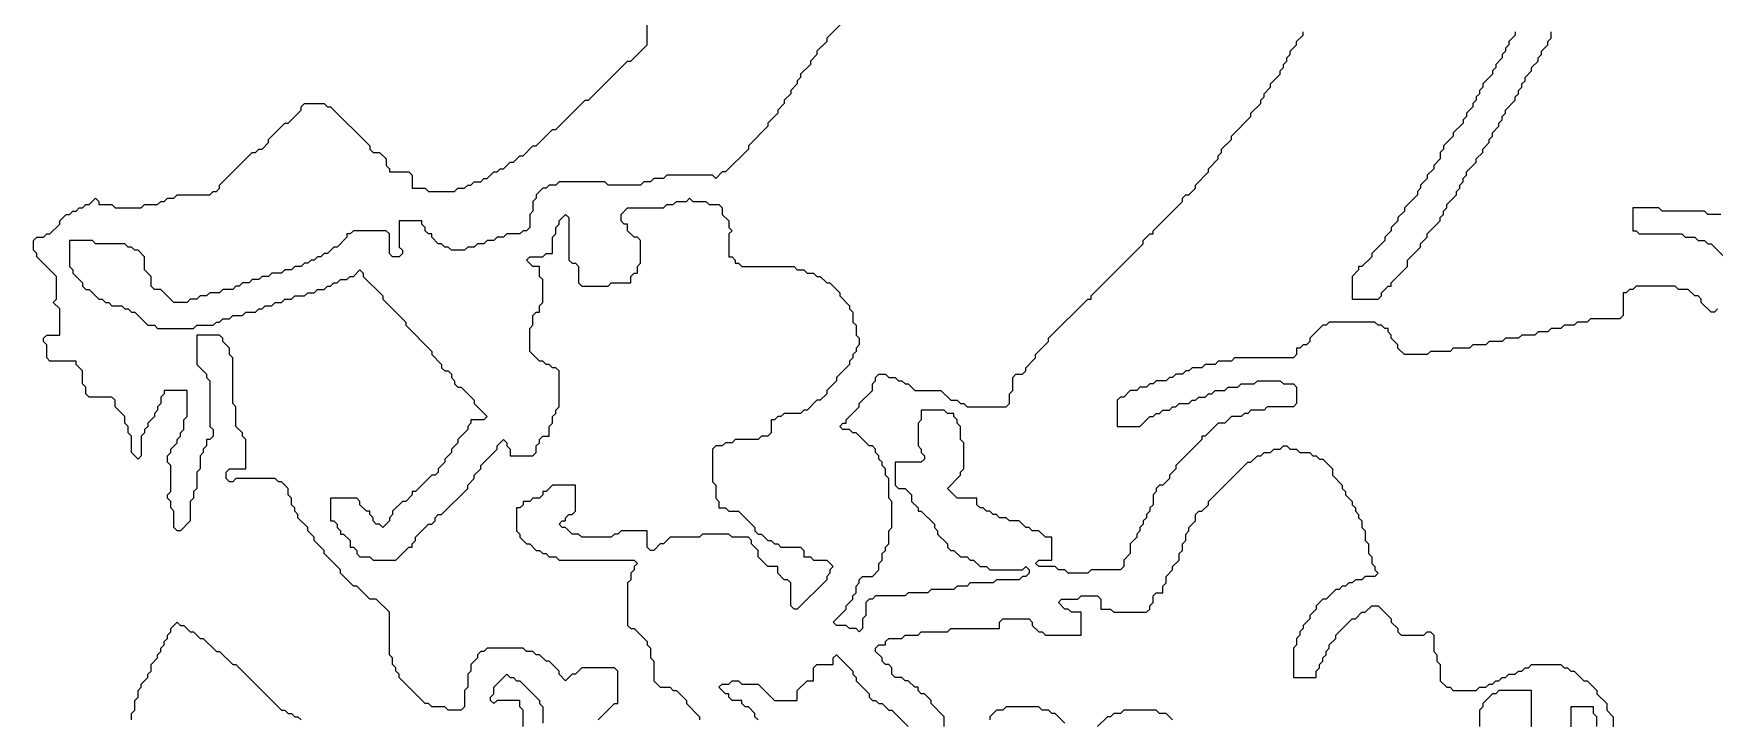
# Model space of a CAD drawing. Header units: metres. Extents: x 0 to 7998, y 2 to 10328.
# Drawn here: x 5568 to 6598, y 1801 to 2221 of the extents above; entities that cross this region are included whole.
import ezdxf

# ---------------------------------------------------------------- set-up
doc = ezdxf.new("R2010")
doc.units = ezdxf.units.M

msp = doc.modelspace()

# ---------------------------------------------------------------- linework, layer by layer
for points in [[(6078, 2242), (6054, 2218), (6054, 2216), (6048, 2210), (6048, 2208), (6044, 2204), (6044, 2202), (6038, 2196), (6038, 2194), (6036, 2192), (6036, 2190), (6032, 2186), (6032, 2184), (6028, 2180), (6028, 2178), (6024, 2174), (6024, 2172), (6018, 2166), (6018, 2164), (6006, 2152), (6006, 2150), (5992, 2136), (5990, 2136), (5986, 2132), (5984, 2134), (5956, 2134), (5954, 2132), (5948, 2132), (5946, 2130), (5942, 2130), (5940, 2128), (5920, 2128), (5918, 2130), (5890, 2130), (5888, 2128), (5884, 2128), (5882, 2126), (5880, 2126), (5876, 2122), (5876, 2120), (5874, 2118), (5874, 2112), (5872, 2110), (5872, 2102), (5870, 2100), (5868, 2100), (5866, 2098), (5858, 2098), (5856, 2096), (5852, 2096), (5850, 2094), (5846, 2094), (5844, 2092), (5840, 2092), (5838, 2090), (5834, 2090), (5832, 2088), (5824, 2088), (5822, 2090), (5820, 2090), (5818, 2092), (5816, 2092), (5812, 2096), (5812, 2098), (5810, 2098), (5808, 2100), (5808, 2102), (5806, 2104), (5806, 2106), (5792, 2106), (5792, 2090), (5794, 2088), (5794, 2086), (5792, 2084), (5788, 2084), (5786, 2086), (5786, 2098), (5784, 2100), (5764, 2100), (5762, 2098), (5760, 2098), (5760, 2096), (5754, 2090), (5752, 2090), (5748, 2086), (5746, 2086), (5744, 2084), (5742, 2084), (5740, 2082), (5738, 2082), (5736, 2080), (5734, 2080), (5732, 2078), (5728, 2078), (5726, 2076), (5722, 2076), (5720, 2074), (5714, 2074), (5712, 2072), (5708, 2072), (5706, 2070), (5702, 2070), (5700, 2068), (5696, 2068), (5694, 2066), (5692, 2066), (5690, 2064), (5684, 2064), (5682, 2062), (5676, 2062), (5674, 2060), (5670, 2060), (5668, 2058), (5664, 2058), (5662, 2056), (5654, 2056), (5646, 2064), (5642, 2064), (5640, 2066), (5640, 2072), (5636, 2076), (5636, 2084), (5632, 2088), (5630, 2088), (5628, 2090), (5626, 2090), (5624, 2092), (5606, 2092), (5604, 2094), (5590, 2094), (5590, 2078), (5592, 2076), (5592, 2074), (5598, 2068), (5598, 2066), (5600, 2064), (5602, 2064), (5608, 2058), (5610, 2058), (5612, 2056), (5614, 2056), (5616, 2054), (5622, 2054), (5624, 2052), (5626, 2052), (5628, 2050), (5630, 2050), (5638, 2042), (5642, 2042), (5644, 2040), (5666, 2040), (5668, 2042), (5678, 2042), (5680, 2044), (5682, 2044), (5684, 2046), (5688, 2046), (5690, 2048), (5696, 2048), (5698, 2050), (5704, 2050), (5706, 2052), (5708, 2052), (5710, 2054), (5714, 2054), (5716, 2056), (5720, 2056), (5722, 2058), (5726, 2058), (5728, 2060), (5734, 2060), (5736, 2062), (5740, 2062), (5742, 2064), (5746, 2064), (5748, 2066), (5750, 2066), (5752, 2068), (5754, 2068), (5756, 2070), (5760, 2070), (5762, 2072), (5764, 2072), (5768, 2076), (5770, 2074), (5770, 2072), (5782, 2060), (5782, 2058), (5796, 2044), (5796, 2042), (5812, 2026), (5812, 2024), (5818, 2018), (5818, 2016), (5820, 2014), (5822, 2014), (5824, 2012), (5824, 2010), (5826, 2008), (5826, 2006), (5828, 2004), (5830, 2004), (5838, 1996), (5838, 1994), (5846, 1986), (5844, 1984), (5836, 1984), (5836, 1982), (5834, 1980), (5834, 1978), (5828, 1972), (5828, 1970), (5824, 1966), (5824, 1964), (5820, 1960), (5820, 1958), (5816, 1954), (5816, 1952), (5814, 1950), (5812, 1950), (5802, 1940), (5800, 1940), (5800, 1938), (5796, 1934), (5794, 1934), (5788, 1928), (5788, 1926), (5786, 1924), (5786, 1922), (5782, 1918), (5780, 1920), (5778, 1920), (5776, 1922), (5776, 1924), (5774, 1926), (5774, 1928), (5772, 1928), (5768, 1932), (5768, 1934), (5766, 1936), (5750, 1936), (5750, 1922), (5752, 1922), (5754, 1920), (5754, 1918), (5756, 1916), (5756, 1914), (5758, 1914), (5762, 1910), (5762, 1906), (5764, 1906), (5766, 1904), (5766, 1902), (5768, 1900), (5774, 1900), (5776, 1898), (5790, 1898), (5798, 1906), (5800, 1906), (5800, 1908), (5802, 1910), (5802, 1912), (5810, 1920), (5812, 1920), (5814, 1922), (5814, 1924), (5816, 1926), (5818, 1926), (5834, 1942), (5834, 1944), (5838, 1948), (5838, 1950), (5842, 1954), (5842, 1956), (5852, 1966), (5852, 1968), (5856, 1972), (5858, 1970), (5858, 1968), (5860, 1966), (5860, 1962), (5874, 1962), (5876, 1964), (5876, 1968), (5878, 1970), (5878, 1972), (5880, 1974), (5884, 1974), (5884, 1980), (5886, 1982), (5886, 1986), (5888, 1988), (5888, 1990), (5890, 1992), (5890, 2014), (5888, 2016), (5886, 2016), (5884, 2018), (5882, 2018), (5880, 2020), (5878, 2020), (5872, 2026), (5872, 2040), (5874, 2042), (5874, 2048), (5876, 2050), (5878, 2050), (5878, 2054), (5880, 2056), (5880, 2070), (5878, 2072), (5878, 2078), (5874, 2078), (5870, 2082), (5872, 2084), (5880, 2084), (5882, 2086), (5886, 2086), (5886, 2096), (5888, 2098), (5888, 2102), (5890, 2104), (5890, 2106), (5894, 2110), (5896, 2108), (5896, 2082), (5898, 2080), (5900, 2080), (5902, 2078), (5902, 2068), (5904, 2066), (5920, 2066), (5922, 2068), (5934, 2068), (5934, 2072), (5936, 2074), (5938, 2074), (5938, 2078), (5940, 2080), (5940, 2094), (5938, 2096), (5936, 2096), (5932, 2100), (5932, 2104), (5930, 2104), (5928, 2106), (5928, 2110), (5932, 2114), (5954, 2114), (5956, 2116), (5960, 2116), (5962, 2118), (5968, 2118), (5970, 2120), (5972, 2118), (5980, 2118), (5982, 2116), (5988, 2116), (5990, 2114), (5990, 2110), (5994, 2106), (5994, 2102), (5996, 2100), (5994, 2098), (5994, 2084), (5996, 2084), (5998, 2082), (5998, 2080), (6000, 2080), (6002, 2078), (6034, 2078), (6036, 2076), (6040, 2076), (6042, 2074), (6046, 2074), (6048, 2072), (6050, 2072), (6054, 2068), (6056, 2068), (6062, 2062), (6062, 2060), (6068, 2054), (6068, 2052), (6070, 2050), (6070, 2044), (6072, 2042), (6072, 2036), (6074, 2034), (6074, 2030), (6072, 2028), (6072, 2026), (6070, 2024), (6070, 2022), (6068, 2020), (6068, 2018), (6060, 2010), (6060, 2008), (6054, 2002), (6054, 2000), (6050, 1996), (6048, 1996), (6042, 1990), (6040, 1990), (6038, 1988), (6028, 1988), (6026, 1986), (6024, 1986), (6022, 1984), (6020, 1984), (6020, 1976), (6018, 1974), (6014, 1974), (6012, 1972), (5998, 1972), (5996, 1970), (5992, 1970), (5990, 1968), (5986, 1968), (5984, 1966), (5984, 1946), (5986, 1944), (5986, 1936), (5988, 1934), (5988, 1930), (5992, 1930), (5994, 1928), (6000, 1928), (6010, 1918), (6010, 1916), (6012, 1914), (6014, 1914), (6018, 1910), (6020, 1910), (6022, 1908), (6024, 1908), (6026, 1906), (6038, 1906), (6040, 1904), (6040, 1900), (6044, 1900), (6046, 1898), (6054, 1898), (6058, 1894), (6056, 1892), (6056, 1890), (6054, 1888), (6054, 1886), (6036, 1868), (6034, 1868), (6032, 1870), (6032, 1884), (6030, 1886), (6028, 1886), (6024, 1890), (6024, 1894), (6018, 1894), (6012, 1900), (6012, 1904), (6008, 1908), (6008, 1910), (6006, 1912), (5996, 1912), (5994, 1914), (5978, 1914), (5976, 1912), (5958, 1912), (5954, 1908), (5952, 1908), (5948, 1904), (5946, 1904), (5944, 1906), (5944, 1916), (5928, 1916), (5926, 1914), (5924, 1914), (5922, 1912), (5904, 1912), (5902, 1914), (5898, 1914), (5894, 1918), (5892, 1918), (5890, 1920), (5892, 1922), (5894, 1922), (5894, 1924), (5896, 1926), (5898, 1926), (5900, 1928), (5900, 1944), (5886, 1944), (5882, 1940), (5880, 1940), (5880, 1938), (5878, 1936), (5874, 1936), (5872, 1934), (5868, 1934), (5868, 1932), (5866, 1930), (5864, 1930), (5864, 1916), (5866, 1914), (5866, 1912), (5870, 1908), (5872, 1908), (5876, 1904), (5878, 1904), (5880, 1902), (5882, 1902), (5884, 1900), (5888, 1900), (5890, 1898), (5936, 1898), (5938, 1896), (5936, 1894), (5936, 1892), (5934, 1890), (5934, 1886), (5932, 1884), (5932, 1858), (5934, 1856), (5936, 1856), (5944, 1848), (5944, 1846), (5946, 1844), (5946, 1838), (5948, 1836), (5948, 1824), (5952, 1820), (5958, 1820), (5960, 1818), (5962, 1818), (5968, 1812), (5968, 1810), (5976, 1802), (5976, 1800)], [(5914, 1800), (5924, 1810), (5926, 1810), (5926, 1830), (5924, 1832), (5904, 1832), (5900, 1828), (5898, 1828), (5894, 1824), (5890, 1828), (5890, 1830), (5884, 1836), (5882, 1836), (5878, 1840), (5876, 1840), (5874, 1842), (5870, 1842), (5868, 1844), (5846, 1844), (5844, 1842), (5842, 1842), (5840, 1840), (5840, 1838), (5836, 1834), (5836, 1830), (5834, 1828), (5834, 1820), (5832, 1818), (5832, 1808), (5830, 1806), (5822, 1806), (5820, 1808), (5812, 1808), (5810, 1810), (5808, 1810), (5792, 1826), (5792, 1828), (5790, 1830), (5790, 1832), (5788, 1834), (5788, 1838), (5786, 1840), (5786, 1866), (5778, 1874), (5774, 1874), (5766, 1882), (5764, 1882), (5756, 1890), (5756, 1892), (5746, 1902), (5746, 1904), (5740, 1910), (5740, 1912), (5736, 1916), (5736, 1918), (5730, 1924), (5730, 1926), (5728, 1928), (5728, 1930), (5726, 1932), (5726, 1936), (5724, 1938), (5724, 1942), (5720, 1946), (5718, 1946), (5716, 1948), (5692, 1948), (5690, 1946), (5688, 1946), (5686, 1948), (5686, 1952), (5688, 1954), (5698, 1954), (5698, 1972), (5696, 1974), (5696, 1976), (5692, 1980), (5692, 1992), (5690, 1994), (5690, 2022), (5688, 2024), (5688, 2028), (5684, 2032), (5684, 2034), (5682, 2036), (5668, 2036), (5668, 2018), (5674, 2012), (5674, 2010), (5676, 2008), (5676, 1980), (5678, 1978), (5678, 1974), (5676, 1972), (5674, 1972), (5674, 1968), (5672, 1966), (5672, 1964), (5670, 1962), (5670, 1954), (5668, 1952), (5668, 1942), (5666, 1940), (5666, 1936), (5664, 1934), (5664, 1922), (5658, 1916), (5656, 1916), (5654, 1918), (5654, 1928), (5652, 1930), (5652, 1934), (5650, 1936), (5650, 1938), (5652, 1940), (5652, 1956), (5650, 1958), (5650, 1962), (5652, 1964), (5652, 1966), (5656, 1970), (5656, 1972), (5658, 1974), (5658, 1976), (5660, 1978), (5660, 1984), (5662, 1986), (5662, 2002), (5648, 2002), (5648, 2000), (5646, 1998), (5646, 1994), (5644, 1992), (5644, 1990), (5642, 1988), (5642, 1986), (5638, 1982), (5638, 1980), (5636, 1978), (5636, 1976), (5634, 1974), (5634, 1962), (5632, 1960), (5628, 1964), (5628, 1974), (5626, 1976), (5626, 1980), (5624, 1982), (5624, 1986), (5618, 1992), (5618, 1996), (5616, 1998), (5602, 1998), (5600, 2000), (5600, 2004), (5598, 2006), (5598, 2014), (5594, 2018), (5594, 2020), (5578, 2020), (5576, 2022), (5576, 2030), (5574, 2032), (5574, 2034), (5576, 2036), (5584, 2036), (5584, 2052), (5580, 2056), (5582, 2058), (5582, 2072), (5570, 2084), (5570, 2086), (5568, 2088), (5568, 2094), (5570, 2096), (5574, 2096), (5576, 2098), (5578, 2098), (5584, 2104), (5584, 2106), (5588, 2110), (5590, 2110), (5592, 2112), (5594, 2112), (5596, 2114), (5598, 2114), (5600, 2116), (5602, 2116), (5606, 2120), (5608, 2118), (5608, 2116), (5616, 2116), (5618, 2114), (5634, 2114), (5636, 2116), (5644, 2116), (5646, 2118), (5648, 2118), (5650, 2120), (5654, 2120), (5656, 2122), (5676, 2122), (5678, 2124), (5680, 2124), (5682, 2126), (5682, 2128), (5702, 2148), (5704, 2148), (5706, 2150), (5708, 2150), (5712, 2154), (5712, 2156), (5722, 2166), (5724, 2166), (5732, 2174), (5732, 2176), (5734, 2178), (5746, 2178), (5748, 2176), (5750, 2176), (5774, 2152), (5774, 2150), (5776, 2148), (5780, 2148), (5784, 2144), (5784, 2140), (5786, 2138), (5786, 2136), (5798, 2136), (5800, 2134), (5800, 2126), (5808, 2126), (5810, 2124), (5826, 2124), (5828, 2126), (5832, 2126), (5834, 2128), (5836, 2128), (5838, 2130), (5842, 2130), (5844, 2132), (5846, 2132), (5850, 2136), (5852, 2136), (5854, 2138), (5856, 2138), (5860, 2142), (5862, 2142), (5866, 2146), (5868, 2146), (5874, 2152), (5876, 2152), (5886, 2162), (5888, 2162), (5906, 2180), (5908, 2180), (5932, 2204), (5934, 2204), (5944, 2214), (5944, 2234)], [(6600, 2052), (6598, 2050), (6596, 2050), (6590, 2056), (6590, 2058), (6588, 2060), (6586, 2060), (6582, 2064), (6576, 2064), (6574, 2066), (6550, 2066), (6548, 2064), (6546, 2064), (6544, 2062), (6542, 2062), (6542, 2048), (6540, 2046), (6522, 2046), (6520, 2044), (6514, 2044), (6512, 2042), (6506, 2042), (6504, 2040), (6498, 2040), (6496, 2038), (6490, 2038), (6488, 2036), (6480, 2036), (6478, 2034), (6470, 2034), (6468, 2032), (6460, 2032), (6458, 2030), (6450, 2030), (6448, 2028), (6438, 2028), (6436, 2026), (6424, 2026), (6422, 2024), (6408, 2024), (6404, 2028), (6404, 2030), (6400, 2034), (6400, 2036), (6398, 2038), (6398, 2040), (6396, 2040), (6394, 2042), (6392, 2042), (6390, 2044), (6362, 2044), (6360, 2042), (6358, 2042), (6350, 2034), (6350, 2032), (6348, 2030), (6346, 2030), (6344, 2028), (6342, 2028), (6342, 2024), (6340, 2022), (6304, 2022), (6302, 2020), (6294, 2020), (6292, 2018), (6286, 2018), (6284, 2016), (6278, 2016), (6276, 2014), (6274, 2014), (6272, 2012), (6268, 2012), (6266, 2010), (6264, 2010), (6262, 2008), (6256, 2008), (6254, 2006), (6252, 2006), (6250, 2004), (6246, 2004), (6244, 2002), (6240, 2002), (6236, 1998), (6234, 1998), (6232, 1996), (6232, 1980), (6246, 1980), (6252, 1986), (6254, 1986), (6256, 1988), (6258, 1988), (6260, 1990), (6264, 1990), (6266, 1992), (6268, 1992), (6270, 1994), (6276, 1994), (6278, 1996), (6280, 1996), (6282, 1998), (6286, 1998), (6288, 2000), (6290, 2000), (6292, 2002), (6298, 2002), (6300, 2004), (6306, 2004), (6308, 2006), (6316, 2006), (6318, 2008), (6332, 2008), (6334, 2006), (6340, 2006), (6342, 2004), (6342, 1994), (6340, 1992), (6324, 1992), (6322, 1990), (6314, 1990), (6312, 1988), (6310, 1988), (6308, 1986), (6302, 1986), (6298, 1982), (6294, 1982), (6286, 1974), (6284, 1974), (6284, 1972), (6268, 1956), (6268, 1954), (6264, 1950), (6264, 1948), (6260, 1944), (6258, 1944), (6256, 1942), (6256, 1940), (6254, 1938), (6254, 1932), (6252, 1930), (6252, 1928), (6250, 1926), (6250, 1924), (6248, 1922), (6248, 1920), (6246, 1918), (6246, 1916), (6244, 1914), (6244, 1912), (6240, 1908), (6240, 1902), (6236, 1898), (6236, 1894), (6234, 1892), (6216, 1892), (6214, 1890), (6202, 1890), (6200, 1892), (6196, 1892), (6194, 1894), (6184, 1894), (6182, 1896), (6184, 1898), (6192, 1898), (6192, 1912), (6188, 1912), (6184, 1916), (6180, 1916), (6178, 1918), (6176, 1918), (6172, 1922), (6166, 1922), (6164, 1924), (6160, 1924), (6158, 1926), (6156, 1926), (6154, 1928), (6152, 1928), (6150, 1930), (6148, 1930), (6146, 1932), (6146, 1936), (6134, 1936), (6128, 1942), (6136, 1950), (6136, 1952), (6138, 1954), (6138, 1970), (6136, 1972), (6136, 1980), (6134, 1982), (6134, 1984), (6132, 1986), (6132, 1988), (6128, 1988), (6126, 1990), (6112, 1990), (6112, 1984), (6110, 1982), (6110, 1968), (6112, 1966), (6112, 1964), (6114, 1962), (6114, 1960), (6112, 1958), (6096, 1958), (6096, 1944), (6098, 1942), (6102, 1942), (6106, 1938), (6106, 1934), (6110, 1930), (6110, 1928), (6112, 1928), (6120, 1920), (6120, 1918), (6122, 1916), (6122, 1914), (6128, 1908), (6128, 1906), (6130, 1904), (6132, 1904), (6136, 1900), (6140, 1900), (6142, 1898), (6144, 1898), (6148, 1894), (6152, 1894), (6154, 1892), (6174, 1892), (6176, 1894), (6178, 1892), (6178, 1890), (6176, 1888), (6174, 1888), (6172, 1886), (6158, 1886), (6156, 1884), (6142, 1884), (6140, 1882), (6134, 1882), (6132, 1880), (6118, 1880), (6116, 1878), (6104, 1878), (6102, 1876), (6084, 1876), (6082, 1874), (6080, 1874), (6078, 1872), (6078, 1864), (6076, 1862), (6076, 1856), (6074, 1854), (6072, 1856), (6068, 1856), (6066, 1858), (6060, 1858), (6058, 1860), (6066, 1868), (6066, 1870), (6070, 1874), (6070, 1876), (6072, 1878), (6072, 1882), (6074, 1884), (6074, 1886), (6076, 1888), (6082, 1888), (6086, 1892), (6086, 1896), (6088, 1898), (6088, 1902), (6090, 1904), (6090, 1906), (6092, 1908), (6092, 1916), (6094, 1918), (6094, 1934), (6092, 1936), (6092, 1948), (6090, 1950), (6090, 1954), (6088, 1956), (6088, 1958), (6086, 1960), (6086, 1962), (6084, 1964), (6084, 1966), (6082, 1968), (6080, 1968), (6072, 1976), (6070, 1976), (6068, 1978), (6064, 1978), (6062, 1980), (6064, 1982), (6066, 1982), (6066, 1984), (6074, 1992), (6074, 1994), (6082, 2002), (6082, 2006), (6084, 2008), (6084, 2010), (6086, 2012), (6090, 2012), (6092, 2010), (6096, 2010), (6098, 2008), (6100, 2008), (6102, 2006), (6104, 2006), (6108, 2002), (6124, 2002), (6130, 1996), (6134, 1996), (6136, 1994), (6138, 1994), (6140, 1992), (6164, 1992), (6166, 1994), (6166, 2000), (6168, 2002), (6168, 2010), (6170, 2012), (6174, 2012), (6176, 2014), (6176, 2016), (6182, 2022), (6182, 2024), (6190, 2032), (6190, 2034), (6214, 2058), (6216, 2058), (6216, 2060), (6248, 2092), (6248, 2094), (6252, 2098), (6254, 2098), (6254, 2100), (6272, 2118), (6272, 2120), (6274, 2122), (6276, 2122), (6280, 2126), (6280, 2128), (6288, 2136), (6288, 2138), (6294, 2144), (6294, 2146), (6296, 2148), (6296, 2150), (6302, 2156), (6302, 2158), (6314, 2170), (6314, 2172), (6320, 2178), (6320, 2180), (6322, 2182), (6322, 2184), (6326, 2188), (6326, 2190), (6332, 2196), (6332, 2198), (6334, 2200), (6334, 2202), (6336, 2204), (6336, 2206), (6338, 2208), (6338, 2210), (6342, 2214), (6342, 2216), (6346, 2220), (6346, 2222)], [(6476, 2222), (6476, 2220), (6472, 2216), (6472, 2214), (6470, 2212), (6470, 2210), (6468, 2208), (6468, 2206), (6464, 2202), (6464, 2200), (6462, 2198), (6462, 2196), (6456, 2190), (6456, 2188), (6454, 2186), (6454, 2184), (6452, 2182), (6452, 2180), (6450, 2178), (6450, 2176), (6446, 2172), (6446, 2170), (6444, 2168), (6444, 2166), (6438, 2160), (6438, 2158), (6432, 2152), (6432, 2150), (6430, 2148), (6430, 2144), (6426, 2140), (6426, 2138), (6422, 2134), (6422, 2132), (6418, 2128), (6418, 2126), (6416, 2124), (6416, 2122), (6408, 2114), (6408, 2112), (6404, 2108), (6404, 2106), (6400, 2102), (6400, 2100), (6396, 2096), (6396, 2094), (6388, 2086), (6388, 2084), (6382, 2078), (6380, 2078), (6380, 2076), (6376, 2072), (6376, 2058), (6392, 2058), (6394, 2060), (6394, 2062), (6398, 2066), (6400, 2066), (6400, 2068), (6410, 2078), (6410, 2082), (6418, 2090), (6418, 2092), (6422, 2096), (6422, 2098), (6430, 2106), (6430, 2108), (6432, 2110), (6432, 2112), (6434, 2114), (6434, 2116), (6440, 2122), (6440, 2124), (6442, 2126), (6442, 2128), (6444, 2130), (6444, 2132), (6446, 2134), (6446, 2136), (6452, 2142), (6452, 2144), (6456, 2148), (6456, 2150), (6460, 2154), (6460, 2156), (6462, 2158), (6462, 2160), (6466, 2164), (6466, 2166), (6468, 2168), (6468, 2170), (6470, 2172), (6470, 2174), (6476, 2180), (6476, 2182), (6478, 2184), (6478, 2186), (6480, 2188), (6480, 2190), (6482, 2192), (6482, 2194), (6486, 2198), (6486, 2200), (6490, 2204), (6490, 2206), (6492, 2208), (6492, 2210), (6496, 2214), (6496, 2216), (6498, 2218), (6498, 2222)], [(6602, 2110), (6594, 2110), (6592, 2112), (6566, 2112), (6564, 2114), (6548, 2114), (6548, 2100), (6550, 2100), (6552, 2098), (6578, 2098), (6580, 2096), (6586, 2096), (6588, 2094), (6592, 2094), (6594, 2092), (6596, 2092), (6604, 2084)], [(6126, 1796), (6126, 1802), (6118, 1810), (6118, 1812), (6114, 1816), (6112, 1816), (6110, 1818), (6110, 1820), (6108, 1820), (6104, 1824), (6102, 1824), (6100, 1826), (6096, 1826), (6094, 1828), (6094, 1832), (6092, 1834), (6090, 1834), (6088, 1836), (6088, 1838), (6084, 1842), (6084, 1844), (6086, 1846), (6090, 1846), (6090, 1848), (6092, 1850), (6100, 1850), (6102, 1852), (6110, 1852), (6112, 1854), (6128, 1854), (6130, 1856), (6160, 1856), (6160, 1860), (6162, 1862), (6178, 1862), (6180, 1860), (6180, 1858), (6184, 1854), (6186, 1854), (6188, 1852), (6210, 1852), (6210, 1866), (6204, 1866), (6202, 1868), (6200, 1868), (6196, 1872), (6198, 1874), (6208, 1874), (6210, 1876), (6220, 1876), (6222, 1874), (6222, 1868), (6228, 1868), (6230, 1866), (6250, 1866), (6252, 1868), (6252, 1870), (6254, 1872), (6254, 1876), (6256, 1878), (6260, 1878), (6260, 1882), (6262, 1884), (6262, 1888), (6266, 1892), (6266, 1894), (6270, 1898), (6270, 1902), (6272, 1904), (6272, 1908), (6274, 1910), (6274, 1914), (6276, 1916), (6276, 1918), (6280, 1922), (6280, 1926), (6282, 1928), (6284, 1928), (6288, 1932), (6288, 1934), (6312, 1958), (6314, 1958), (6318, 1962), (6320, 1962), (6322, 1964), (6326, 1964), (6328, 1966), (6332, 1966), (6334, 1968), (6336, 1968), (6338, 1966), (6342, 1966), (6344, 1964), (6350, 1964), (6352, 1962), (6354, 1962), (6356, 1960), (6358, 1960), (6364, 1954), (6364, 1950), (6370, 1944), (6370, 1942), (6372, 1940), (6372, 1938), (6376, 1934), (6376, 1932), (6378, 1930), (6378, 1928), (6380, 1926), (6380, 1924), (6382, 1922), (6382, 1918), (6384, 1916), (6384, 1910), (6386, 1908), (6386, 1902), (6388, 1900), (6388, 1896), (6390, 1894), (6390, 1892), (6392, 1890), (6390, 1888), (6384, 1888), (6382, 1886), (6378, 1886), (6376, 1884), (6374, 1884), (6372, 1882), (6370, 1882), (6368, 1880), (6366, 1880), (6360, 1874), (6358, 1874), (6354, 1870), (6354, 1868), (6350, 1864), (6350, 1862), (6346, 1858), (6346, 1856), (6344, 1854), (6344, 1852), (6342, 1850), (6342, 1846), (6340, 1844), (6340, 1826), (6354, 1826), (6354, 1830), (6356, 1832), (6356, 1834), (6358, 1836), (6358, 1838), (6360, 1840), (6360, 1842), (6362, 1844), (6362, 1846), (6366, 1850), (6366, 1852), (6376, 1862), (6378, 1862), (6382, 1866), (6384, 1866), (6388, 1870), (6392, 1870), (6400, 1862), (6400, 1860), (6404, 1856), (6404, 1854), (6406, 1852), (6420, 1852), (6422, 1854), (6424, 1854), (6426, 1852), (6426, 1842), (6428, 1840), (6428, 1836), (6430, 1834), (6430, 1824), (6434, 1820), (6436, 1820), (6438, 1818), (6452, 1818), (6454, 1820), (6458, 1820), (6460, 1822), (6462, 1822), (6464, 1824), (6466, 1824), (6468, 1826), (6470, 1826), (6472, 1828), (6476, 1828), (6478, 1830), (6480, 1830), (6482, 1832), (6484, 1832), (6486, 1834), (6504, 1834), (6506, 1832), (6508, 1832), (6510, 1830), (6512, 1830), (6518, 1824), (6520, 1824), (6526, 1818), (6526, 1816), (6532, 1810), (6532, 1806), (6536, 1802), (6536, 1794)], [(5628, 1800), (5628, 1804), (5630, 1806), (5630, 1812), (5632, 1814), (5632, 1818), (5634, 1820), (5634, 1822), (5638, 1826), (5638, 1828), (5640, 1830), (5640, 1834), (5644, 1838), (5644, 1840), (5646, 1842), (5646, 1844), (5648, 1846), (5648, 1848), (5650, 1850), (5650, 1852), (5652, 1854), (5652, 1856), (5656, 1860), (5658, 1858), (5660, 1858), (5664, 1854), (5666, 1854), (5670, 1850), (5672, 1850), (5680, 1842), (5682, 1842), (5690, 1834), (5692, 1834), (5720, 1806), (5722, 1806), (5724, 1804), (5726, 1804), (5728, 1802), (5730, 1802), (5732, 1800)], [(6012, 1800), (6010, 1802), (6010, 1804), (6006, 1808), (6004, 1808), (6002, 1810), (6002, 1812), (5996, 1812), (5994, 1814), (5994, 1816), (5992, 1816), (5988, 1820), (5990, 1822), (5994, 1822), (5996, 1824), (6000, 1824), (6002, 1822), (6012, 1822), (6022, 1812), (6036, 1812), (6036, 1818), (6042, 1824), (6046, 1824), (6046, 1832), (6048, 1834), (6058, 1834), (6058, 1838), (6060, 1840), (6070, 1830), (6070, 1828), (6072, 1826), (6072, 1824), (6080, 1816), (6080, 1814), (6082, 1812), (6084, 1812), (6086, 1810), (6088, 1810), (6092, 1806), (6094, 1806), (6104, 1796)], [(5868, 1796), (5868, 1806), (5866, 1808), (5866, 1812), (5852, 1812), (5850, 1810), (5848, 1812), (5848, 1814), (5850, 1816), (5850, 1820), (5858, 1828), (5860, 1826), (5862, 1826), (5864, 1824), (5866, 1824), (5878, 1812), (5878, 1810), (5880, 1808), (5880, 1798)], [(6486, 1788), (6486, 1818), (6466, 1818), (6464, 1816), (6462, 1816), (6456, 1810), (6456, 1808), (6454, 1806), (6454, 1796)], [(6200, 1798), (6194, 1804), (6192, 1804), (6190, 1806), (6186, 1806), (6184, 1808), (6164, 1808), (6162, 1806), (6158, 1806), (6154, 1802), (6154, 1800)], [(6266, 1800), (6262, 1804), (6258, 1804), (6256, 1806), (6236, 1806), (6234, 1804), (6230, 1804), (6228, 1802), (6226, 1802), (6220, 1796)], [(6526, 1796), (6526, 1802), (6524, 1804), (6524, 1808), (6510, 1808), (6510, 1788)]]:
    msp.add_lwpolyline(points)

doc.saveas('drawing.dxf')
